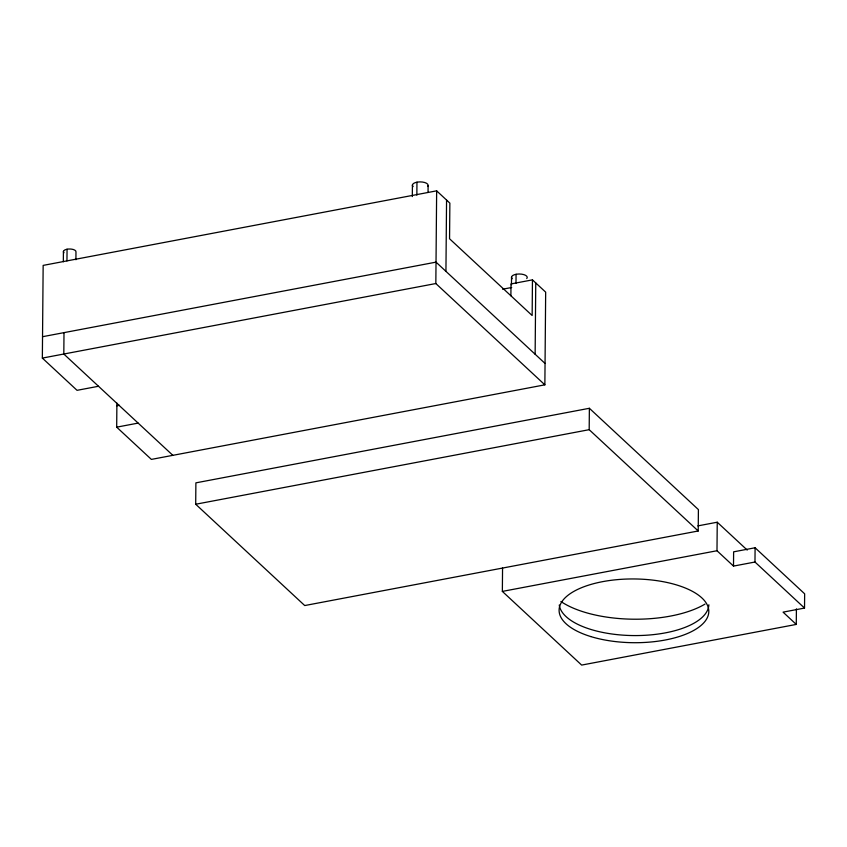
<?xml version="1.0" encoding="UTF-8"?>
<svg xmlns="http://www.w3.org/2000/svg" width="847" height="847" viewBox="0 0 847 847"><rect width="100%" height="100%" fill="white"/><g stroke="black" fill="none" stroke-linecap="round" stroke-linejoin="round"><path stroke-width="1.27" d="M98.506 386.264L77.045 390.329L42.35 358.09L43.155 265.397L436.65 190.84L449.863 203.121L449.556 238.769L532.149 315.518L532.456 279.87L510.995 283.936L510.889 295.815M63.334 261.755L63.419 251.39M64.001 332.638L63.811 354.025L172.841 455.337M66.955 260.887L67.061 249.219M75.912 259.743L75.976 251.961A6.3 2.689 0.5 0 0 68.628 249.018A6.3 2.689 0.5 0 0 63.98 252.755M532.456 279.87L545.669 292.141L544.865 384.834L151.38 459.402L116.685 427.163L116.897 403.13M195.699 504.24L195.89 482.854L589.374 408.286L698.404 509.598L698.214 530.984L304.729 605.552L195.699 504.24L589.184 429.683L698.214 530.984M412.32 196.557L412.415 184.89M416.851 195.138L416.957 182.179M428.053 192.089L428.116 185.609M544.865 384.834L435.834 283.533L436.65 190.84M445.935 271.347L446.56 200.051M796.413 608.866L796.275 624.419L581.645 665.086L502.356 591.407L502.557 568.072M511.461 284.761L511.535 276.99M515.992 283.353L516.077 274.28M535.135 354.237L535.759 282.94M589.184 429.683L589.374 408.286M796.275 624.419L783.062 612.137L804.523 608.072L754.973 562.027L733.502 566.092L716.986 550.741L717.24 522.218L697.843 525.892M733.502 566.092L733.629 551.831L755.09 547.765L804.65 593.811L804.523 608.072M754.973 562.027L755.09 547.765M42.541 336.704L436.025 262.136L545.055 363.448M42.35 358.09L435.834 283.533M502.61 289.219L511.704 287.493M116.875 405.777L119.395 405.3M116.685 427.163L138.146 423.098M502.356 591.407L716.986 550.741M717.24 522.218L747.213 550.074M413.114 186.605A7.877 3.356 0.5 0 1 419.953 181.893A7.877 3.356 0.5 0 1 427.661 186.456M512.223 278.705A7.877 3.356 0.5 0 1 519.063 273.994A7.877 3.356 0.5 0 1 526.77 278.557M708.854 604.758A74.864 31.879 0.5 0 1 635.578 635.578A74.864 31.879 0.5 0 1 559.264 605.033M705.011 604.091A86.69 36.908 0.5 0 1 560.905 601.497M590.772 636.563A74.864 31.879 0.5 0 0 708.494 614.255A74.864 31.879 0.5 0 0 602.556 581.667A74.864 31.879 0.5 0 0 590.772 636.563"/></g></svg>
